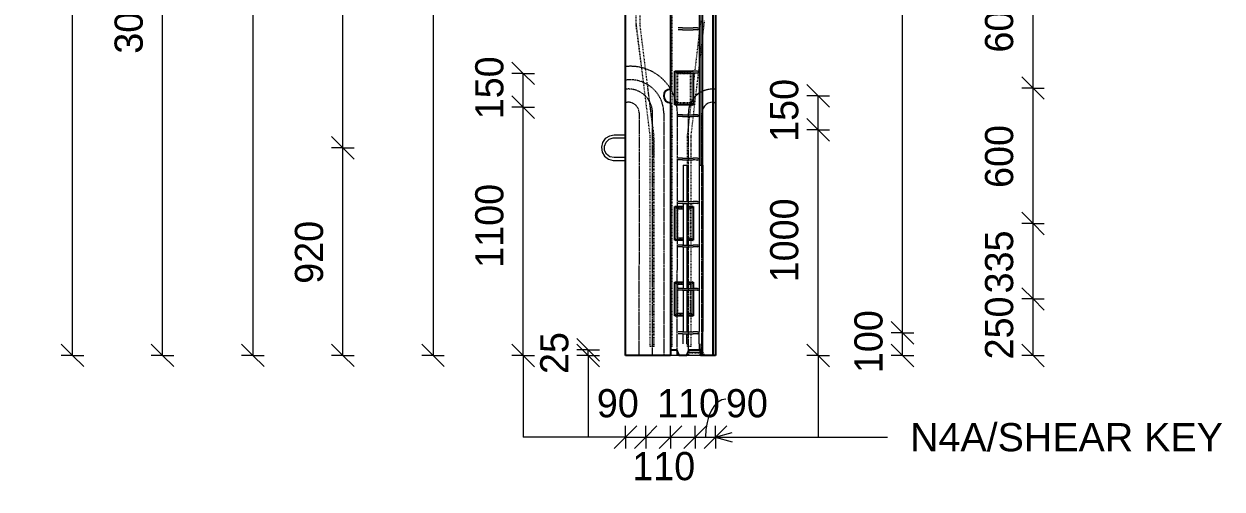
# Model space of a CAD drawing. Header units: millimetres. Extents: x -14784 to 1566, y -2747 to 9321.
# Drawn here: x -3783 to 1533, y -1987 to 74 of the extents above; entities that cross this region are included whole.
import ezdxf

# ---------------------------------------------------------------- set-up
doc = ezdxf.new("R2010")
doc.units = ezdxf.units.MM
doc.linetypes.add('Dash', pattern=[6.36, 3.18, -3.18])
doc.linetypes.add('Overhead', pattern=[3.97, 2.38, -1.59])
for name, color, linetype, lineweight in [('A-ANNO-DIMS', 211, 'Continuous', 9), ('A-ANNO-DIMS-50', 211, 'Continuous', 9), ('A-DETL-MBND', 5, 'Continuous', 18), ('A-FLOR-OVHD', 1, 'Overhead', 18), ('A-GENM', 13, 'Continuous', 18), ('A-WALL', 113, 'Continuous', 25), ('A-WALL-HDLN', 110, 'Dash', 25), ('G-ANNO-TEXT', 231, 'Continuous', 9), ('S-COLS', 52, 'Continuous', 18), ('S-COLS-HDLN', 52, 'Dash', 18), ('S-RBAR', 171, 'Continuous', 18)]:
    doc.layers.add(name, color=color, linetype=linetype, lineweight=lineweight)
doc.styles.add('Arial_1', font='arial.ttf', dxfattribs={"height": 125})
doc.styles.add('Nirmala UI Semilight', font='NirmalaS.ttf', dxfattribs={"height": 125})
doc.dimstyles.new('Arrow_Filled_-_2_5_NI_UI', dxfattribs={"dimscale": 304.8, "dimtxt": 130.920493, "dimasz": 0.328084, "dimexe": 0.164042, "dimexo": 0.0625, "dimgap": 0.164042, "dimtad": 1, "dimdec": 4, "dimzin": 0, "dimdsep": 46, "dimtxsty": 'Nirmala UI Semilight', "dimblk1": 'OBLIQUE', "dimblk2": 'OBLIQUE', "dimsah": 1, "dimcen": 0.09, "dimazin": 0, "dimtfac": 1, "dimtdec": 4, "dimtix": 1, "dimtmove": 1, "dimatfit": 3, "dimfxl": 0.164042, "dimfxlon": 1, "dimtvp": 1, "dimtolj": 1, "dimtzin": 0, "dimarcsym": 2})
doc.dimstyles.new('Arrow_Filled_-_2_5_NI_UI_1', dxfattribs={"dimscale": 304.8, "dimtxt": 130.920493, "dimasz": 0.328084, "dimexe": 0.164042, "dimexo": 0.0625, "dimgap": 0.164042, "dimtad": 1, "dimdec": 4, "dimzin": 0, "dimdsep": 46, "dimtxsty": 'Nirmala UI Semilight', "dimblk1": 'OBLIQUE', "dimblk2": 'OBLIQUE', "dimsah": 1, "dimcen": 0.09, "dimazin": 0, "dimtfac": 1, "dimtdec": 4, "dimtix": 1, "dimtmove": 0, "dimatfit": 3, "dimfxl": 0.164042, "dimfxlon": 1, "dimtvp": 1, "dimtolj": 1, "dimtzin": 0, "dimarcsym": 2})
doc.dimstyles.new('Arrow_Filled_-_2_5_NI_UI_2', dxfattribs={"dimscale": 304.8, "dimtxt": 130.920493, "dimasz": 0.328084, "dimexe": 0.164042, "dimexo": 0.0625, "dimgap": 0.164042, "dimtad": 1, "dimdec": 4, "dimzin": 0, "dimdsep": 46, "dimtxsty": 'Nirmala UI Semilight', "dimblk1": 'OBLIQUE', "dimblk2": 'OBLIQUE', "dimsah": 1, "dimcen": 0.09, "dimazin": 0, "dimtfac": 1, "dimtdec": 4, "dimtix": 1, "dimtmove": 2, "dimatfit": 3, "dimfxl": 0.164042, "dimfxlon": 1, "dimtvp": 1, "dimtolj": 1, "dimtzin": 0, "dimarcsym": 2})

# ---------------------------------------------------------------- blocks, each defined once
blk = doc.blocks.new('12_7Ø_ Lifting Insert_COLUMN - 12_9Ø Lifting insert-V4-Elevation Right')
at = {"layer": 'A-GENM'}
for p, q in [((12713.7, -418.7), (12663.7, -418.7)), ((12663.7, -431.4), (12713.7, -431.4)), ((12713.7, -518.7), (12663.7, -518.7)), ((12663.7, -531.4), (12713.7, -531.4))]:
    blk.add_line(p, q, dxfattribs=at)
at = {"layer": 'A-GENM', "flags": 128}
for points in [[(12663.7, -418.7), (12642.6, -422.8), (12624.6, -434.5), (12612.3, -452), (12607.4, -472.9), (12610.7, -494.1), (12621.6, -512.5), (12638.7, -525.5), (12659.3, -531.2), (12663.7, -531.4)], [(12663.7, -518.7), (12645.3, -514.6), (12630.3, -503.2), (12621.6, -486.5), (12620.7, -467.7), (12627.8, -450.2), (12641.6, -437.4), (12659.5, -431.6), (12663.7, -431.4)]]:
    blk.add_lwpolyline(points, dxfattribs=at)
blk = doc.blocks.new('DIMBLOCK105-Elevation Right')
at = {"layer": 'A-ANNO-DIMS-50'}
for p, q in [((-1967.7, 3039.9), (-2017.7, 3089.9)), ((-1967.7, 3039.9), (-2017.7, 3039.9)), ((-1967.7, 3039.9), (-1967.8, -1395.1)), ((-1967.7, 3039.9), (-1917.7, 2989.9)), ((-1967.7, 3039.9), (-1917.7, 3039.9)), ((-1967.8, -1395.1), (-2017.8, -1345.1)), ((-1967.8, -1395.1), (-2017.8, -1395.1)), ((-1967.8, -1395.1), (-1917.8, -1445.1)), ((-1967.8, -1395.1), (-1917.8, -1395.1))]:
    blk.add_line(p, q, dxfattribs=at)
at = {"layer": 'A-ANNO-DIMS-50', "color": 0, "insert": (-2180.8, 629.5), "char_height": 125, "width": 462.744, "attachment_point": 1, "rotation": 90, "line_spacing_factor": 1.142579, "style": 'Nirmala UI Semilight'}
blk.add_mtext('4435', dxfattribs=at)
blk = doc.blocks.new('_Oblique')
at = {"color": 0, "linetype": 'ByBlock', "lineweight": -2}
blk.add_line((-0.5, -0.5), (0.5, 0.5), dxfattribs=at)
blk = doc.blocks.new('DIMBLOCK112-Elevation Right')
at = {"layer": 'A-ANNO-DIMS-50'}
for p, q in [((-2367.7, -475.1), (-2417.7, -425.1)), ((-2367.7, -475.1), (-2417.7, -475.1)), ((-2367.7, -1395.1), (-2367.7, -475.1)), ((-2367.7, -475.1), (-2317.7, -525.1)), ((-2367.7, -475.1), (-2317.7, -475.1)), ((-2367.7, -1395.1), (-2417.7, -1345.1)), ((-2367.7, -1395.1), (-2417.7, -1395.1)), ((-2367.7, -1395.1), (-2317.7, -1445.1)), ((-2367.7, -1395.1), (-2317.7, -1395.1))]:
    blk.add_line(p, q, dxfattribs=at)
at = {"layer": 'A-ANNO-DIMS-50', "color": 0, "insert": (-2580.8, -1077.9), "char_height": 125, "width": 342.774, "attachment_point": 1, "rotation": 90, "line_spacing_factor": 1.142579, "style": 'Nirmala UI Semilight'}
blk.add_mtext('920', dxfattribs=at)
blk = doc.blocks.new('DIMBLOCK113-Elevation Right')
at = {"layer": 'A-ANNO-DIMS-50'}
for p, q in [((-2367.7, 2119.7), (-2417.7, 2169.7)), ((-2367.7, 2119.7), (-2417.7, 2119.7)), ((-2367.7, -475.1), (-2367.7, 2119.7)), ((-2367.7, 2119.7), (-2317.7, 2069.7)), ((-2367.7, 2119.7), (-2317.7, 2119.7)), ((-2367.7, -475.1), (-2417.7, -425.1)), ((-2367.7, -475.1), (-2417.7, -475.1)), ((-2367.7, -475.1), (-2317.7, -525.1)), ((-2367.7, -475.1), (-2317.7, -475.1))]:
    blk.add_line(p, q, dxfattribs=at)
at = {"layer": 'A-ANNO-DIMS-50', "color": 0, "insert": (-2580.8, 631.9), "char_height": 125, "width": 457.032, "attachment_point": 1, "rotation": 90, "line_spacing_factor": 1.142579, "style": 'Nirmala UI Semilight'}
blk.add_mtext('2595', dxfattribs=at)
blk = doc.blocks.new('DIMBLOCK116-Elevation Right')
at = {"layer": 'A-ANNO-DIMS-50'}
for p, q in [((-2767.7, 3039.9), (-2817.7, 3089.9)), ((-2767.7, 3039.9), (-2817.7, 3039.9)), ((-2767.7, 3039.9), (-2767.7, -1395.1)), ((-2767.7, 3039.9), (-2717.7, 2989.9)), ((-2767.7, 3039.9), (-2717.7, 3039.9)), ((-2767.7, -1395.1), (-2817.7, -1345.1)), ((-2767.7, -1395.1), (-2817.7, -1395.1)), ((-2767.7, -1395.1), (-2717.7, -1445.1)), ((-2767.7, -1395.1), (-2717.7, -1395.1))]:
    blk.add_line(p, q, dxfattribs=at)
at = {"layer": 'A-ANNO-DIMS-50', "color": 0, "insert": (-2980.8, 629.5), "char_height": 125, "width": 462.744, "attachment_point": 1, "rotation": 90, "line_spacing_factor": 1.142579, "style": 'Nirmala UI Semilight'}
blk.add_mtext('4435', dxfattribs=at)
blk = doc.blocks.new('DIMBLOCK123-Elevation Right')
at = {"layer": 'A-ANNO-DIMS-50'}
for p, q in [((-3167.7, 1659.8), (-3217.7, 1709.8)), ((-3167.7, 1659.8), (-3217.7, 1659.8)), ((-3167.7, -1395.1), (-3167.7, 1659.8)), ((-3167.7, 1659.8), (-3117.7, 1609.8)), ((-3167.7, 1659.8), (-3117.7, 1659.8)), ((-3167.7, -1395.1), (-3217.7, -1345.1)), ((-3167.7, -1395.1), (-3217.7, -1395.1)), ((-3167.7, -1395.1), (-3117.7, -1445.1)), ((-3167.7, -1395.1), (-3117.7, -1395.1))]:
    blk.add_line(p, q, dxfattribs=at)
at = {"layer": 'A-ANNO-DIMS-50', "color": 0, "insert": (-3380.8, -58.1), "char_height": 125, "width": 457.032, "attachment_point": 1, "rotation": 90, "line_spacing_factor": 1.142579, "style": 'Nirmala UI Semilight'}
blk.add_mtext('3055', dxfattribs=at)
blk = doc.blocks.new('DIMBLOCK125-Elevation Right')
at = {"layer": 'A-ANNO-DIMS-50'}
for p, q in [((-3567.7, 3660.3), (-3617.7, 3710.3)), ((-3567.7, 3660.3), (-3617.7, 3660.3)), ((-3567.7, -1395.1), (-3567.7, 3660.3)), ((-3567.7, 3660.3), (-3517.7, 3610.3)), ((-3567.7, 3660.3), (-3517.7, 3660.3)), ((-3567.7, -1395.1), (-3617.7, -1345.1)), ((-3567.7, -1395.1), (-3617.7, -1395.1)), ((-3567.7, -1395.1), (-3517.7, -1445.1)), ((-3567.7, -1395.1), (-3517.7, -1395.1))]:
    blk.add_line(p, q, dxfattribs=at)
at = {"layer": 'A-ANNO-DIMS-50', "color": 0, "insert": (-3780.8, 942.2), "char_height": 125, "width": 457.032, "attachment_point": 1, "rotation": 90, "line_spacing_factor": 1.142579, "style": 'Nirmala UI Semilight'}
blk.add_mtext('5055', dxfattribs=at)
blk = doc.blocks.new('DIMBLOCK126-Elevation Right')
at = {"layer": 'A-ANNO-DIMS-50'}
for p, q in [((-1279.4, -1370.2), (-1329.4, -1320.2)), ((-1279.4, -1395.2), (-1329.4, -1345.2)), ((-1279.4, -1370.2), (-1329.4, -1370.2)), ((-1279.4, -1395.2), (-1279.4, -1370.2)), ((-1279.4, -1370.2), (-1229.4, -1420.2)), ((-1279.4, -1370.2), (-1229.4, -1370.2)), ((-1279.4, -1395.2), (-1329.4, -1395.2)), ((-1279.4, -1395.2), (-1229.4, -1445.2)), ((-1279.4, -1395.2), (-1229.4, -1395.2))]:
    blk.add_line(p, q, dxfattribs=at)
at = {"layer": 'A-ANNO-DIMS-50', "color": 0, "insert": (-1492.5, -1477.9), "char_height": 125, "width": 228.516, "attachment_point": 1, "rotation": 90, "line_spacing_factor": 1.142579, "style": 'Nirmala UI Semilight'}
blk.add_mtext('25', dxfattribs=at)
blk = doc.blocks.new('DIMBLOCK127-Elevation Right')
at = {"layer": 'A-ANNO-DIMS-50'}
for p, q in [((-259.4, -395.2), (-309.4, -345.2)), ((-259.4, -395.2), (-309.4, -395.2)), ((-259.4, -1395.2), (-259.4, -395.2)), ((-259.4, -395.2), (-209.4, -445.2)), ((-259.4, -395.2), (-209.4, -395.2)), ((-259.4, -1395.2), (-309.4, -1345.2)), ((-259.4, -1395.2), (-309.4, -1395.2)), ((-259.4, -1395.2), (-209.4, -1445.2)), ((-259.4, -1395.2), (-209.4, -1395.2))]:
    blk.add_line(p, q, dxfattribs=at)
at = {"layer": 'A-ANNO-DIMS-50', "color": 0, "insert": (-472.5, -1071.3), "char_height": 125, "width": 422.754, "attachment_point": 1, "rotation": 90, "line_spacing_factor": 1.142579, "style": 'Nirmala UI Semilight'}
blk.add_mtext('1000', dxfattribs=at)
blk = doc.blocks.new('DIMBLOCK128-Elevation Right')
at = {"layer": 'A-ANNO-DIMS-50'}
for p, q in [((-259.4, -245.2), (-309.4, -195.2)), ((-259.4, -245.2), (-309.4, -245.2)), ((-259.4, -395.2), (-259.4, -245.2)), ((-259.4, -245.2), (-209.4, -295.2)), ((-259.4, -245.2), (-209.4, -245.2)), ((-259.4, -395.2), (-309.4, -345.2)), ((-259.4, -395.2), (-309.4, -395.2)), ((-259.4, -395.2), (-209.4, -445.2)), ((-259.4, -395.2), (-209.4, -395.2))]:
    blk.add_line(p, q, dxfattribs=at)
at = {"layer": 'A-ANNO-DIMS-50', "color": 0, "insert": (-472.5, -448.7), "char_height": 125, "width": 308.496, "attachment_point": 1, "rotation": 90, "line_spacing_factor": 1.142579, "style": 'Nirmala UI Semilight'}
blk.add_mtext('150', dxfattribs=at)
blk = doc.blocks.new('DIMBLOCK129-Elevation Right')
at = {"layer": 'A-ANNO-DIMS-50'}
for p, q in [((-1114.4, -1757.7), (-1064.4, -1707.7)), ((-1114.4, -1757.7), (-1114.4, -1707.7)), ((-1024.4, -1757.7), (-974.4, -1707.7)), ((-1024.4, -1757.7), (-1024.4, -1707.7)), ((-1114.4, -1757.7), (-1164.4, -1807.7)), ((-1114.4, -1757.7), (-1024.4, -1757.7)), ((-1114.4, -1757.7), (-1114.4, -1807.7)), ((-1024.4, -1757.7), (-1074.4, -1807.7)), ((-1024.4, -1757.7), (-1024.4, -1807.7))]:
    blk.add_line(p, q, dxfattribs=at)
at = {"layer": 'A-ANNO-DIMS-50', "color": 0, "insert": (-1241, -1544.6), "char_height": 125, "width": 228.516, "attachment_point": 1, "rotation": 359.9997, "line_spacing_factor": 1.142579, "style": 'Nirmala UI Semilight'}
blk.add_mtext('90', dxfattribs=at)
blk = doc.blocks.new('DIMBLOCK130-Elevation Right')
at = {"layer": 'A-ANNO-DIMS-50'}
for p, q in [((-1024.4, -1757.7), (-974.4, -1707.7)), ((-1024.4, -1757.7), (-1024.4, -1707.7)), ((-914.6, -1757.7), (-864.6, -1707.7)), ((-914.6, -1757.7), (-914.6, -1707.7)), ((-1024.4, -1757.7), (-1074.4, -1807.7)), ((-1024.4, -1757.7), (-914.6, -1757.7)), ((-1024.4, -1757.7), (-1024.4, -1807.7)), ((-914.6, -1757.7), (-964.6, -1807.7)), ((-914.6, -1757.7), (-914.6, -1807.7))]:
    blk.add_line(p, q, dxfattribs=at)
at = {"layer": 'A-ANNO-DIMS-50', "color": 0, "insert": (-1083.8, -1823.4), "char_height": 125, "width": 274.219, "attachment_point": 1, "rotation": 359.9997, "line_spacing_factor": 1.142579, "style": 'Nirmala UI Semilight'}
blk.add_mtext('110', dxfattribs=at)
blk = doc.blocks.new('DIMBLOCK131-Elevation Right')
at = {"layer": 'A-ANNO-DIMS-50'}
for p, q in [((-914.6, -1757.7), (-864.6, -1707.7)), ((-914.6, -1757.7), (-914.6, -1707.7)), ((-804.5, -1757.7), (-754.5, -1707.7)), ((-804.5, -1757.7), (-804.5, -1707.7)), ((-914.6, -1757.7), (-964.6, -1807.7)), ((-914.6, -1757.7), (-804.5, -1757.7)), ((-914.6, -1757.7), (-914.6, -1807.7)), ((-804.5, -1757.7), (-854.5, -1807.7)), ((-804.5, -1757.7), (-804.5, -1807.7))]:
    blk.add_line(p, q, dxfattribs=at)
at = {"layer": 'A-ANNO-DIMS-50', "color": 0, "insert": (-973.8, -1544.6), "char_height": 125, "width": 274.219, "attachment_point": 1, "rotation": 359.9997, "line_spacing_factor": 1.142579, "style": 'Nirmala UI Semilight'}
blk.add_mtext('110', dxfattribs=at)
blk = doc.blocks.new('DIMBLOCK132-Elevation Right')
at = {"layer": 'A-ANNO-DIMS-50'}
for p, q in [((-804.5, -1757.7), (-754.5, -1707.7)), ((-804.5, -1757.7), (-804.5, -1707.7)), ((-714.4, -1757.7), (-664.4, -1707.7)), ((-714.4, -1757.7), (-714.4, -1707.7)), ((-804.5, -1757.7), (-854.5, -1807.7)), ((-804.5, -1757.7), (-714.4, -1757.7)), ((-804.5, -1757.7), (-804.5, -1807.7)), ((-714.4, -1757.7), (-764.4, -1807.7)), ((-714.4, -1757.7), (-714.4, -1807.7))]:
    blk.add_line(p, q, dxfattribs=at)
blk.add_ellipse((-668.3, -1757.7), major_axis=(0, 169), ratio=0.539339, start_param=0, end_param=1.570796, dxfattribs=at)
at = {"layer": 'A-ANNO-DIMS-50', "color": 0, "insert": (-668.3, -1544.6), "char_height": 125, "width": 228.516, "attachment_point": 1, "rotation": 359.9997, "line_spacing_factor": 1.142579, "style": 'Nirmala UI Semilight'}
blk.add_mtext('90', dxfattribs=at)
blk = doc.blocks.new('DIMBLOCK133-Elevation Right')
at = {"layer": 'A-ANNO-DIMS-50'}
for p, q in [((694, -1145.2), (644, -1095.2)), ((694, -1145.2), (644, -1145.2)), ((694, -1395.2), (694, -1145.2)), ((694, -1145.2), (744, -1195.2)), ((694, -1145.2), (744, -1145.2)), ((694, -1395.2), (644, -1345.2)), ((694, -1395.2), (644, -1395.2)), ((694, -1395.2), (744, -1445.2)), ((694, -1395.2), (744, -1395.2))]:
    blk.add_line(p, q, dxfattribs=at)
at = {"layer": 'A-ANNO-DIMS-50', "color": 0, "insert": (480.9, -1413), "char_height": 125, "width": 342.774, "attachment_point": 1, "rotation": 90, "line_spacing_factor": 1.142579, "style": 'Nirmala UI Semilight'}
blk.add_mtext('250', dxfattribs=at)
blk = doc.blocks.new('DIMBLOCK134-Elevation Right')
at = {"layer": 'A-ANNO-DIMS-50'}
for p, q in [((694, -810.2), (644, -760.2)), ((694, -810.2), (644, -810.2)), ((694, -1145.2), (694, -810.2)), ((694, -810.2), (744, -860.2)), ((694, -810.2), (744, -810.2)), ((694, -1145.2), (644, -1095.2)), ((694, -1145.2), (644, -1145.2)), ((694, -1145.2), (744, -1195.2)), ((694, -1145.2), (744, -1145.2))]:
    blk.add_line(p, q, dxfattribs=at)
at = {"layer": 'A-ANNO-DIMS-50', "color": 0, "insert": (480.9, -1120.5), "char_height": 125, "width": 342.774, "attachment_point": 1, "rotation": 90, "line_spacing_factor": 1.142579, "style": 'Nirmala UI Semilight'}
blk.add_mtext('335', dxfattribs=at)
blk = doc.blocks.new('DIMBLOCK135-Elevation Right')
at = {"layer": 'A-ANNO-DIMS-50'}
for p, q in [((694, -210.2), (644, -160.2)), ((694, -210.2), (644, -210.2)), ((694, -810.2), (694, -210.2)), ((694, -210.2), (744, -260.2)), ((694, -210.2), (744, -210.2)), ((694, -810.2), (644, -760.2)), ((694, -810.2), (644, -810.2)), ((694, -810.2), (744, -860.2)), ((694, -810.2), (744, -810.2))]:
    blk.add_line(p, q, dxfattribs=at)
at = {"layer": 'A-ANNO-DIMS-50', "color": 0, "insert": (480.9, -653), "char_height": 125, "width": 342.774, "attachment_point": 1, "rotation": 90, "line_spacing_factor": 1.142579, "style": 'Nirmala UI Semilight'}
blk.add_mtext('600', dxfattribs=at)
blk = doc.blocks.new('DIMBLOCK136-Elevation Right')
at = {"layer": 'A-ANNO-DIMS-50'}
for p, q in [((694, 389.8), (644, 439.8)), ((694, 389.8), (644, 389.8)), ((694, -210.2), (694, 389.8)), ((694, 389.8), (744, 339.8)), ((694, 389.8), (744, 389.8)), ((694, -210.2), (644, -160.2)), ((694, -210.2), (644, -210.2)), ((694, -210.2), (744, -260.2)), ((694, -210.2), (744, -210.2))]:
    blk.add_line(p, q, dxfattribs=at)
at = {"layer": 'A-ANNO-DIMS-50', "color": 0, "insert": (480.9, -53), "char_height": 125, "width": 342.774, "attachment_point": 1, "rotation": 90, "line_spacing_factor": 1.142579, "style": 'Nirmala UI Semilight'}
blk.add_mtext('600', dxfattribs=at)
blk = doc.blocks.new('DIMBLOCK142-Elevation Right')
at = {"layer": 'A-ANNO-DIMS-50'}
for p, q in [((114.5, -1295.2), (64.5, -1245.2)), ((114.5, -1295.2), (64.5, -1295.2)), ((114.5, -1395.2), (114.5, -1295.2)), ((114.5, -1295.2), (164.5, -1345.2)), ((114.5, -1295.2), (164.5, -1295.2)), ((114.5, -1395.2), (64.5, -1345.2)), ((114.5, -1395.2), (64.5, -1395.2)), ((114.5, -1395.2), (164.5, -1445.2)), ((114.5, -1395.2), (164.5, -1395.2))]:
    blk.add_line(p, q, dxfattribs=at)
at = {"layer": 'A-ANNO-DIMS-50', "color": 0, "insert": (-98.6, -1473.7), "char_height": 125, "width": 308.496, "attachment_point": 1, "rotation": 90, "line_spacing_factor": 1.142579, "style": 'Nirmala UI Semilight'}
blk.add_mtext('100', dxfattribs=at)
blk = doc.blocks.new('DIMBLOCK143-Elevation Right')
at = {"layer": 'A-ANNO-DIMS-50'}
for p, q in [((114.5, 2939.8), (64.5, 2989.8)), ((114.5, 2939.8), (64.5, 2939.8)), ((114.5, -1295.2), (114.5, 2939.8)), ((114.5, 2939.8), (164.5, 2889.8)), ((114.5, 2939.8), (164.5, 2939.8)), ((114.5, -1295.2), (64.5, -1245.2)), ((114.5, -1295.2), (64.5, -1295.2)), ((114.5, -1295.2), (164.5, -1345.2)), ((114.5, -1295.2), (164.5, -1295.2))]:
    blk.add_line(p, q, dxfattribs=at)
at = {"layer": 'A-ANNO-DIMS-50', "color": 0, "char_height": 125, "attachment_point": 1, "line_spacing_factor": 1.142579, "style": 'Nirmala UI Semilight'}
for s, insert, width, rotation in [('T8@200mm C/C', (239.5, 180.8), 1539.625, 89.9997), ('4235', (-98.5, 630.7), 459.888, 90)]:
    blk.add_mtext(s, dxfattribs=dict(at, insert=insert, width=width, rotation=rotation))
blk = doc.blocks.new('DIMBLOCK145-Elevation Right')
at = {"layer": 'A-ANNO-DIMS-50'}
for p, q in [((-1567.7, -295.2), (-1617.7, -245.2)), ((-1567.7, -295.2), (-1617.7, -295.2)), ((-1567.7, -1395.2), (-1567.7, -295.2)), ((-1567.7, -295.2), (-1517.7, -345.2)), ((-1567.7, -295.2), (-1517.7, -295.2)), ((-1567.7, -1395.2), (-1617.7, -1345.2)), ((-1567.7, -1395.2), (-1617.7, -1395.2)), ((-1567.7, -1395.2), (-1517.7, -1445.2)), ((-1567.7, -1395.2), (-1517.7, -1395.2))]:
    blk.add_line(p, q, dxfattribs=at)
at = {"layer": 'A-ANNO-DIMS-50', "color": 0, "insert": (-1780.8, -1007), "char_height": 125, "width": 388.477, "attachment_point": 1, "rotation": 90, "line_spacing_factor": 1.142579, "style": 'Nirmala UI Semilight'}
blk.add_mtext('1100', dxfattribs=at)
blk = doc.blocks.new('DIMBLOCK146-Elevation Right')
at = {"layer": 'A-ANNO-DIMS-50'}
for p, q in [((-1567.7, -145.2), (-1617.7, -95.2)), ((-1567.7, -145.2), (-1617.7, -145.2)), ((-1567.7, -295.2), (-1567.7, -145.2)), ((-1567.7, -145.2), (-1517.7, -195.2)), ((-1567.7, -145.2), (-1517.7, -145.2)), ((-1567.7, -295.2), (-1617.7, -245.2)), ((-1567.7, -295.2), (-1617.7, -295.2)), ((-1567.7, -295.2), (-1517.7, -345.2)), ((-1567.7, -295.2), (-1517.7, -295.2))]:
    blk.add_line(p, q, dxfattribs=at)
at = {"layer": 'A-ANNO-DIMS-50', "color": 0, "insert": (-1780.8, -348.7), "char_height": 125, "width": 308.496, "attachment_point": 1, "rotation": 90, "line_spacing_factor": 1.142579, "style": 'Nirmala UI Semilight'}
blk.add_mtext('150', dxfattribs=at)

msp = doc.modelspace()

# ---------------------------------------------------------------- linework, layer by layer
at = {"layer": 'A-DETL-MBND'}
for p, q in [((-1567.52262, -1395.1512), (-1567.52262, -1757.72396)), ((-1279.39762, -1395.1533), (-1279.39762, -1757.72396)), ((-259.39762, -1395.15866), (-259.39762, -1757.72396)), ((-1114.40449, -1757.72396), (-1567.52262, -1757.72396))]:
    msp.add_line(p, q, dxfattribs=at)
for centre, radius, start, end in [((-727.12289, -322.1211), 107.67346, 83.42137073, 180.02086311), ((-727.92028, -320.12107), 46.84403, 73.7144841, 180.01926441)]:
    msp.add_arc(centre, radius, start, end, dxfattribs=at)
at = {"layer": 'A-FLOR-OVHD'}
for p, q in [((-714.7871, -215.1566), (-727.79264, -215.1566)), ((-714.78409, -275.1566), (-729.78409, -275.1566)), ((-1053.84733, -320.13682), (-1054.20878, -1395.1562)), ((-994.20601, -1395.15563), (-993.8153, -322.1603)), ((-944.14978, -322.13577), (-944.14978, -1395.15365)), ((-884.14701, -1395.15309), (-883.7563, -322.15776)), ((-834.79634, -1376.5958), (-834.79634, -322.1603)), ((-774.7643, -1376.29594), (-774.7643, -320.13682))]:
    msp.add_line(p, q, dxfattribs=at)
for centre, radius, start, end in [((-1091.90039, -322.08197), 208.14411, 359.97913689, 96.20518729), ((-1092.7186, -322.13577), 148.56882, 0, 98.39099014), ((-1101.48875, -322.1211), 107.67346, 359.97913689, 96.57862927), ((-727.79264, -322.1603), 107.0037, 90, 180), ((-1100.69136, -320.12107), 46.84403, 359.98073561, 106.2855159)]:
    msp.add_arc(centre, radius, start, end, dxfattribs=at)
at = {"layer": 'A-WALL'}
for p, q in [((-724.40544, -1395.15646), (-724.37888, 3660.31229)), ((-714.37646, 3650.29328), (-714.40297, -1395.15662)), ((-1114.40285, -1395.15441), (-1114.37955, 3039.84559)), ((-914.37955, 3039.84454), (-914.39665, -215.15605)), ((-784.39889, -552.65673), (-784.38002, 3039.84344)), ((-774.37955, 3039.8438), (-774.39843, -552.65679)), ((-894.39728, -285.15598), (-894.3965, -135.15598)), ((-894.39571, -135.1552), (-814.39571, -135.15562)), ((-814.39498, -144.15599), (-814.39572, -285.1564)), ((-814.39493, -135.1564), (-814.39493, -136.15599)), ((-914.39697, -275.15488), (-914.40285, -1395.15546)), ((-814.3965, -285.15719), (-894.3965, -285.15677)), ((-894.40044, -885.15598), (-894.39965, -735.15598)), ((-894.39886, -735.1552), (-858.28037, -735.15539)), ((-842.28037, -735.15547), (-814.39886, -735.15562)), ((-814.39808, -735.1564), (-814.39887, -885.1564)), ((-858.28116, -885.15696), (-894.39965, -885.15677)), ((-814.39965, -885.15719), (-842.28116, -885.15704)), ((-894.4024, -1220.15598), (-894.40161, -1070.15598)), ((-894.40161, -1070.15598), (-858.28213, -1070.15617)), ((-842.28213, -1070.15626), (-814.40161, -1070.1564)), ((-814.4018, -1106.65599), (-814.4024, -1220.1564)), ((-814.40161, -1070.1564), (-814.40176, -1098.65599)), ((-858.28292, -1220.15617), (-894.4024, -1220.15598)), ((-814.4024, -1220.1564), (-842.28292, -1220.15626)), ((-914.40272, -1370.15588), (-887.14996, -1370.15602)), ((-887.14996, -1370.15602), (-877.15009, -1395.15607)), ((-841.96259, -1395.15626), (-831.96246, -1370.15631)), ((-831.96246, -1370.15631), (-784.40319, -1370.15656)), ((-784.40319, -1370.15656), (-784.40305, -1344.65731)), ((-784.40319, -1370.15656), (-783.1532, -1370.15652)), ((-783.1532, -1370.15652), (-780.65322, -1395.15643)), ((-774.40259, -1344.65737), (-774.40285, -1395.1562)), ((-1114.40601, -1395.15726), (-1114.40285, -1395.15441)), ((-914.40285, -1395.15546), (-1114.40285, -1395.15441)), ((-952.15278, -1395.15811), (-952.1513, -1395.15678)), ((-841.96259, -1395.15626), (-877.15009, -1395.15607)), ((-774.40285, -1395.1562), (-780.65322, -1395.15643)), ((-724.40544, -1395.15646), (-774.40285, -1395.1562)), ((-714.40297, -1395.15662), (-724.40544, -1395.15646))]:
    msp.add_line(p, q, dxfattribs=at)
for start, end in [(89.99969898, 269.99969898), (89.64159802, 89.99969898), (269.99969898, 270.35779993)]:
    msp.add_arc((-914.58431, -245.15546), 30, start, end, dxfattribs=at)
at = {"layer": 'A-WALL-HDLN'}
for p, q in [((-894.39571, -135.15598), (-884.39605, -145.1563)), ((-884.39605, -145.1563), (-884.39674, -275.1563)), ((-824.39605, -145.15661), (-884.39605, -145.1563)), ((-824.39674, -275.15661), (-824.39605, -145.15661)), ((-823.39537, -144.15594), (-824.39605, -145.15661)), ((-814.39571, -135.1564), (-815.3953, -136.15598)), ((-894.3965, -285.15598), (-884.39674, -275.1563)), ((-884.39674, -275.1563), (-824.39674, -275.15661)), ((-824.39674, -275.15661), (-814.3965, -285.1564)), ((-894.39886, -735.15598), (-884.39921, -745.1563)), ((-814.39886, -735.1564), (-824.39921, -745.15661)), ((-884.39921, -745.1563), (-884.39989, -875.1563)), ((-858.28042, -745.15644), (-884.39921, -745.1563)), ((-824.39921, -745.15661), (-842.28042, -745.15652)), ((-824.39989, -875.15661), (-824.39921, -745.15661)), ((-894.39965, -885.15598), (-884.39989, -875.1563)), ((-884.39989, -875.1563), (-858.2811, -875.15644)), ((-842.2811, -875.15652), (-824.39989, -875.15661)), ((-824.39989, -875.15661), (-814.39965, -885.1564)), ((-894.40161, -1070.15598), (-884.40195, -1080.1563)), ((-884.40195, -1080.1563), (-884.40263, -1210.1563)), ((-858.28218, -1080.15644), (-884.40195, -1080.1563)), ((-824.40195, -1080.15661), (-842.28218, -1080.15652)), ((-824.40263, -1210.15661), (-824.40209, -1106.65593)), ((-824.40205, -1098.65593), (-824.40195, -1080.15661)), ((-814.40161, -1070.1564), (-824.40195, -1080.15661)), ((-894.4024, -1220.15598), (-884.40263, -1210.1563)), ((-884.40263, -1210.1563), (-858.28286, -1210.15644)), ((-842.28286, -1210.15652), (-824.40263, -1210.15661)), ((-824.40263, -1210.15661), (-814.4024, -1220.1564)), ((-914.4044, -1370.15698), (-914.40319, -1370.15588)), ((-887.15117, -1370.15712), (-887.14996, -1370.15602)), ((-776.9624, -1370.15655), (-783.1532, -1370.15652)), ((-776.9624, -1370.15655), (-774.45236, -1376.43163)), ((-774.35315, -1376.67968), (-766.96242, -1395.1565)), ((-1114.40601, -1395.15726), (-1114.40285, -1395.15441)), ((-952.15278, -1395.15811), (-952.1513, -1395.15678)), ((-914.40601, -1395.15831), (-914.40465, -1395.15708)), ((-877.15009, -1395.15607), (-877.15142, -1395.15728)), ((-836.9638, -1382.65744), (-771.9638, -1382.65778)), ((-766.96242, -1395.1565), (-766.96528, -1395.15908)), ((-714.40297, -1395.15662), (-714.40601, -1395.15936))]:
    msp.add_line(p, q, dxfattribs=at)
at = {"layer": 'G-ANNO-TEXT', "color": 250}
for q in [(-640.8584, -1737.55438), (-640.85861, -1777.74676), (48.75847, -1757.65419)]:
    msp.add_line((-715.8585, -1757.65018), q, dxfattribs=at)
at = {"layer": 'S-COLS'}
for p, q in [((-1114.40285, -1395.15441), (-1114.37955, 3039.84559)), ((-914.40285, -1395.15546), (-914.37955, 3039.84454)), ((-894.3965, -135.15598), (-894.39728, -285.15598)), ((-814.39571, -135.15562), (-894.39571, -135.1552)), ((-814.39572, -285.1564), (-814.39498, -144.15599)), ((-814.39493, -136.15599), (-814.39493, -135.1564)), ((-894.3965, -285.15677), (-814.3965, -285.15719)), ((-894.40044, -885.15598), (-894.39965, -735.15598)), ((-894.39886, -735.1552), (-858.28037, -735.15539)), ((-842.28037, -735.15547), (-814.39886, -735.15562)), ((-814.39808, -735.1564), (-814.39887, -885.1564)), ((-858.28116, -885.15696), (-894.39965, -885.15677)), ((-814.39965, -885.15719), (-842.28116, -885.15704)), ((-894.4024, -1220.15598), (-894.40161, -1070.15598)), ((-894.40161, -1070.15598), (-858.28213, -1070.15617)), ((-842.28213, -1070.15626), (-814.40161, -1070.1564)), ((-814.4018, -1106.65599), (-814.4024, -1220.1564)), ((-814.40161, -1070.1564), (-814.40176, -1098.65599)), ((-858.28292, -1220.15617), (-894.4024, -1220.15598)), ((-814.4024, -1220.1564), (-842.28292, -1220.15626)), ((-914.40272, -1370.15588), (-887.14996, -1370.15602)), ((-887.14996, -1370.15602), (-877.15009, -1395.15607)), ((-831.96246, -1370.15631), (-841.96259, -1395.15626)), ((-784.40319, -1370.15656), (-831.96246, -1370.15631)), ((-784.40319, -1370.15656), (-784.40332, -1395.15656)), ((-783.1532, -1370.15652), (-784.40319, -1370.15656)), ((-780.65322, -1395.15643), (-783.1532, -1370.15652)), ((-1114.40285, -1395.15441), (-1114.40601, -1395.15726)), ((-914.40285, -1395.15546), (-1114.40285, -1395.15441)), ((-877.15009, -1395.15607), (-914.40285, -1395.15588)), ((-784.40332, -1395.15656), (-841.96259, -1395.15626)), ((-780.65322, -1395.15643), (-784.40332, -1395.15656))]:
    msp.add_line(p, q, dxfattribs=at)
at = {"layer": 'S-COLS-HDLN'}
for p, q in [((-884.39605, -145.1563), (-894.39571, -135.15598)), ((-884.39674, -275.1563), (-884.39605, -145.1563)), ((-884.39605, -145.1563), (-824.39605, -145.15661)), ((-824.39605, -145.15661), (-824.39674, -275.15661)), ((-824.39605, -145.15661), (-823.39537, -144.15594)), ((-815.3953, -136.15598), (-814.39571, -135.1564)), ((-884.39674, -275.1563), (-894.3965, -285.15598)), ((-824.39674, -275.15661), (-884.39674, -275.1563)), ((-814.3965, -285.1564), (-824.39674, -275.15661)), ((-884.39921, -745.1563), (-894.39886, -735.15598)), ((-824.39921, -745.15661), (-814.39886, -735.1564)), ((-884.39989, -875.1563), (-884.39921, -745.1563)), ((-884.39921, -745.1563), (-858.28042, -745.15644)), ((-842.28042, -745.15652), (-824.39921, -745.15661)), ((-824.39921, -745.15661), (-824.39989, -875.15661)), ((-884.39989, -875.1563), (-894.39965, -885.15598)), ((-858.2811, -875.15644), (-884.39989, -875.1563)), ((-824.39989, -875.15661), (-842.2811, -875.15652)), ((-814.39965, -885.1564), (-824.39989, -875.15661)), ((-884.40195, -1080.1563), (-894.40161, -1070.15598)), ((-884.40263, -1210.1563), (-884.40195, -1080.1563)), ((-884.40195, -1080.1563), (-858.28218, -1080.15644)), ((-842.28218, -1080.15652), (-824.40195, -1080.15661)), ((-824.40209, -1106.65593), (-824.40263, -1210.15661)), ((-824.40195, -1080.15661), (-824.40205, -1098.65593)), ((-824.40195, -1080.15661), (-814.40161, -1070.1564)), ((-884.40263, -1210.1563), (-894.4024, -1220.15598)), ((-858.28286, -1210.15644), (-884.40263, -1210.1563)), ((-824.40263, -1210.15661), (-842.28286, -1210.15652)), ((-814.4024, -1220.1564), (-824.40263, -1210.15661)), ((-914.40319, -1370.15588), (-914.4044, -1370.15698)), ((-887.14996, -1370.15602), (-887.15117, -1370.15712)), ((-834.4038, -1376.39314), (-834.4039, -1395.15682)), ((-783.1532, -1370.15652), (-776.9624, -1370.15655)), ((-774.45236, -1376.43163), (-776.9624, -1370.15655)), ((-766.96242, -1395.1565), (-774.35315, -1376.67968)), ((-1114.40285, -1395.15441), (-1114.40601, -1395.15726)), ((-914.40465, -1395.15708), (-914.40601, -1395.15831)), ((-877.15009, -1395.15607), (-877.15142, -1395.15728)), ((-771.9638, -1382.65778), (-836.9638, -1382.65744)), ((-766.96528, -1395.15908), (-766.96242, -1395.1565))]:
    msp.add_line(p, q, dxfattribs=at)
at = {"layer": 'S-RBAR', "linetype": 'Dash'}
for p, q in [((-906.39611, 11.48054), (-906.3821, 2678.66468)), ((-1049.36865, 73.69703), (-1049.35527, 2619.85817)), ((-1066.24438, 68.7931), (-1066.2339, 2063.35714)), ((-1065.75518, 61.18952), (-1066.24438, 68.7931)), ((-1033.43534, -188.34534), (-1065.75518, 61.18952)), ((-1064.90358, 66.13782), (-1065.36865, 73.69712)), ((-1004.42823, -422.15451), (-1064.90358, 66.13782)), ((-1049.0249, 68.1044), (-1049.36865, 73.69703)), ((-988.54955, -420.18792), (-1049.0249, 68.1044)), ((-784.34615, 42.65011), (-778.83013, 89.45255)), ((-774.34596, -9.19674), (-762.94011, 87.57979)), ((-906.39921, -420.76973), (-906.39615, 4.90456)), ((-805.41983, -136.15607), (-784.44538, 41.80822)), ((-784.34687, -94.05255), (-774.44519, -10.03863)), ((-811.99669, -328.65601), (-784.44609, -94.89444)), ((-814.34572, -211.89053), (-806.3627, -144.15606)), ((-987.46462, -418.71134), (-1015.29208, -203.86117)), ((-828.10742, -328.65591), (-822.98067, -285.15644)), ((-838.85341, -419.83362), (-829.05028, -336.65591)), ((-822.96339, -421.70638), (-812.93955, -336.656)), ((-1004.08448, -427.74714), (-1004.42823, -422.15451)), ((-988.08448, -427.74722), (-988.54955, -420.18792)), ((-839.29328, -427.34592), (-838.85341, -419.83362)), ((-823.29328, -427.346), (-822.96339, -421.70638)), ((-1004.08935, -1355.1562), (-1004.08448, -427.74714)), ((-988.08935, -1355.15628), (-988.08448, -427.74722)), ((-986.89119, -518.71134), (-986.89073, -431.32299)), ((-906.40413, -1355.15684), (-906.39925, -427.34568)), ((-839.29377, -521.15586), (-839.29328, -427.34592)), ((-823.29377, -521.15594), (-823.29328, -427.346)), ((-823.19946, -509.1278), (-823.19911, -441.09474)), ((-823.19904, -427.78759), (-823.19903, -426.54051)), ((-986.89559, -1355.15703), (-986.89126, -531.32299)), ((-839.29478, -713.65586), (-839.29381, -529.15586)), ((-823.29478, -713.65594), (-823.29381, -529.15594)), ((-823.20054, -713.65594), (-823.19957, -529.15594)), ((-839.29489, -735.15573), (-839.29482, -721.65586)), ((-823.29489, -735.15566), (-823.29482, -721.65594)), ((-823.20065, -735.15566), (-823.20058, -721.65594)), ((-839.29579, -906.15586), (-839.29568, -885.15652)), ((-823.29579, -906.15594), (-823.29568, -885.15644)), ((-823.20155, -906.15594), (-823.20144, -885.15644)), ((-839.29665, -1070.15627), (-839.29583, -914.15586)), ((-823.29665, -1070.15636), (-823.29583, -914.15594)), ((-823.20241, -1070.15636), (-823.20159, -914.15594)), ((-839.29782, -1291.15586), (-839.29744, -1220.15627)), ((-823.29782, -1291.15594), (-823.29744, -1220.15636)), ((-823.20357, -1291.15594), (-823.2032, -1220.15636)), ((-839.29815, -1355.15708), (-839.29786, -1299.15586)), ((-823.29815, -1355.15716), (-823.29786, -1299.15594)), ((-823.20391, -1355.15786), (-823.20361, -1299.15594)), ((-988.08935, -1355.15628), (-1004.08935, -1355.1562)), ((-986.89559, -1355.15703), (-988.08935, -1355.15702)), ((-906.40413, -1355.15684), (-914.40264, -1355.1568)), ((-823.29815, -1355.15716), (-839.29815, -1355.15708))]:
    msp.add_line(p, q, dxfattribs=at)
at = {"layer": 'S-RBAR'}
for p, q in [((-860.52376, 56.34426), (-814.39523, 56.34401)), ((-860.52381, 48.34426), (-814.39527, 48.34401)), ((-860.52482, -144.15574), (-814.39628, -144.15599)), ((-860.52478, -136.15574), (-814.39624, -136.15599)), ((-860.52583, -336.65574), (-814.39729, -336.65599)), ((-860.52579, -328.65574), (-814.39725, -328.65599)), ((-860.52684, -529.15574), (-814.3983, -529.15599)), ((-860.5268, -521.15574), (-814.39826, -521.15599)), ((-858.27941, -552.65635), (-858.28026, -713.65576)), ((-858.27941, -552.65635), (-842.27941, -552.65643)), ((-842.27941, -552.65643), (-842.28026, -713.65584)), ((-786.44939, -552.65672), (-786.45326, -1289.15672)), ((-786.44939, -552.65672), (-770.44939, -552.65681)), ((-770.44939, -552.65681), (-770.45326, -1289.15681)), ((-860.52785, -721.65574), (-814.39932, -721.65599)), ((-860.52781, -713.65574), (-814.39927, -713.65599)), ((-858.2803, -721.65576), (-858.28127, -906.15576)), ((-842.2803, -721.65584), (-842.28127, -906.15584)), ((-860.52886, -914.15574), (-814.40033, -914.15599)), ((-860.52882, -906.15574), (-814.40028, -906.15599)), ((-858.28131, -914.15576), (-858.28228, -1098.65576)), ((-842.28131, -914.15584), (-842.28228, -1098.65584)), ((-860.52987, -1106.65574), (-814.40134, -1106.65599)), ((-860.52983, -1098.65574), (-814.4013, -1098.65599)), ((-858.28232, -1106.65576), (-858.28328, -1289.15635)), ((-842.28232, -1106.65584), (-842.28328, -1289.15643)), ((-860.53089, -1299.15574), (-814.40235, -1299.15599)), ((-860.53084, -1291.15574), (-814.40231, -1291.15599))]:
    msp.add_line(p, q, dxfattribs=at)
for centre in [(-794.39548, 52.3437), (-794.39649, -140.1563), (-794.3975, -332.6563), (-794.39851, -525.1563), (-794.39953, -717.6563), (-794.40054, -910.1563), (-794.40155, -1102.6563), (-794.40256, -1295.1563)]:
    msp.add_arc(centre, 4, 269.99969898, 89.99969898, dxfattribs=at)
for centre, major_axis, ratio, start_param, end_param in [((-860.524, 56.34405), (-20, 0.00011), 0.0000104484, 4.7123774087, 6.2831737355), ((-814.39546, 56.3438), (-20, 0.00011), 0.0000104484, 3.1415926536, 4.7123774087), ((-860.52404, 48.34405), (-20, 0.00011), 0.0000104484, 4.7123774087, 6.2831737355), ((-814.3955, 48.3438), (-20, 0.00011), 0.0000104484, 3.1415810819, 4.7123658371), ((-860.52505, -144.15595), (-20, 0.00011), 0.0000104484, 4.7123774087, 6.2831737355), ((-860.52501, -136.15595), (-20, 0.00011), 0.0000104484, 4.7123774087, 6.2831737355), ((-814.39647, -136.1562), (-20, 0.00011), 0.0000104484, 3.1415926536, 4.7123774087), ((-814.39651, -144.1562), (-20, 0.00011), 0.0000104484, 3.141581082, 4.7123658371), ((-860.52606, -336.65595), (-20, 0.00011), 0.0000104484, 4.7123774087, 6.2831737355), ((-860.52602, -328.65595), (-20, 0.00011), 0.0000104484, 4.7123774087, 6.2831737355), ((-814.39748, -328.6562), (-20, 0.00011), 0.0000104484, 3.1415926529, 4.7123774087), ((-814.39752, -336.6562), (-20, 0.00011), 0.0000104484, 3.1415810824, 4.7123658371), ((-860.52707, -529.15595), (-20, 0.00011), 0.0000104484, 4.7123774087, 6.2831737355), ((-860.52703, -521.15595), (-20, 0.00011), 0.0000104484, 4.7123774087, 6.2831737355), ((-814.39849, -521.1562), (-20, 0.00011), 0.0000104484, 3.1415926532, 4.7123774087), ((-814.39854, -529.1562), (-20, 0.00011), 0.0000104484, 3.1415810827, 4.7123658371), ((-860.52808, -721.65595), (-20, 0.00011), 0.0000104484, 4.7123774087, 6.2831737355), ((-860.52804, -713.65595), (-20, 0.00011), 0.0000104484, 4.7123774087, 6.2831737355), ((-814.3995, -713.6562), (-20, 0.00011), 0.0000104484, 3.1415926532, 4.7123774087), ((-814.39955, -721.6562), (-20, 0.00011), 0.0000104484, 3.1415810832, 4.7123658371), ((-860.52909, -914.15595), (-20, 0.00011), 0.0000104484, 4.7123774087, 6.2831737355), ((-860.52905, -906.15595), (-20, 0.00011), 0.0000104484, 4.7123774087, 6.2831737355), ((-814.40052, -906.1562), (-20, 0.00011), 0.0000104484, 3.1415926532, 4.7123774087), ((-814.40056, -914.1562), (-20, 0.00011), 0.0000104484, 3.1415810832, 4.7123658371), ((-860.53011, -1106.65595), (-20, 0.00011), 0.0000104484, 4.7123774087, 6.2831737355), ((-860.53006, -1098.65595), (-20, 0.00011), 0.0000104484, 4.7123774087, 6.2831737355), ((-814.40153, -1098.6562), (-20, 0.00011), 0.0000104484, 3.1415926537, 4.7123774087), ((-814.40157, -1106.6562), (-20, 0.00011), 0.0000104484, 3.1415810832, 4.7123658371), ((-860.53112, -1299.15595), (-20, 0.00011), 0.0000104484, 4.7123774087, 6.2831737355), ((-860.53108, -1291.15595), (-20, 0.00011), 0.0000104484, 4.7123774087, 6.2831737355), ((-858.28392, -1289.15693), (0.00029, 55.5), 0.0000115717, 3.1416030956, 4.5275148379), ((-858.28392, -1289.15693), (0.00029, 55.5), 0.0000115717, 4.6754312375, 4.7123994288), ((-842.28392, -1289.15701), (0.00029, 55.5), 0.0000115717, 3.1416030974, 4.5275148379), ((-842.28392, -1289.15701), (0.00029, 55.5), 0.0000115717, 4.6754312374, 4.7123994288), ((-814.40254, -1291.1562), (-20, 0.00011), 0.0000104484, 3.1415926537, 4.7123774087), ((-814.40258, -1299.1562), (-20, 0.00011), 0.0000104484, 3.1415810821, 4.7123658371), ((-786.4539, -1289.1573), (0.00029, 55.5), 0.0000115717, 3.141603102, 4.7123994288), ((-770.4539, -1289.15739), (0.00029, 55.5), 0.0000115717, 3.141603102, 4.7123994288)]:
    msp.add_ellipse(centre, major_axis=major_axis, ratio=ratio, start_param=start_param, end_param=end_param, dxfattribs=at)
at = {"layer": 'S-RBAR', "linetype": 'Dash'}
for centre, start_param, end_param in [((-906.39658, 11.48012), 4.5472507513, 4.7123994288), ((-906.39879, -427.34526), 1.4056580966, 1.5708067752)]:
    msp.add_ellipse(centre, major_axis=(0.00021, 40), ratio=0.0000115717, start_param=start_param, end_param=end_param, dxfattribs=at)

# ---------------------------------------------------------------- block references
at = {"layer": 'A-GENM'}
msp.add_blockref('12_7Ø_ Lifting Insert_COLUMN - 12_9Ø Lifting insert-V4-Elevation Right', (-13828.10232, 0), dxfattribs=at)

# ---------------------------------------------------------------- texts
at = {"layer": 'G-ANNO-TEXT', "color": 7, "insert": (148.7588, -1695.15472), "char_height": 125, "width": 1675.526875, "attachment_point": 1, "rotation": 359.99969898, "style": 'Arial_1'}
msp.add_mtext('N4A/SHEAR KEY', dxfattribs=at)

# ---------------------------------------------------------------- dimensions: what is measured, and where the dimension line sits
at = {"layer": 'A-ANNO-DIMS'}
for base, p1, p2, angle, override, picture, middle in [((-3567.6911678514, 3660.3274757268), (-3517.7177281188, -1395.1415371455), (-3517.6911678521, 3660.3272130384), 89.9996989812, {"dimpost": '<>', "dimfxl": 5055.46875}, 'DIMBLOCK125-Elevation Right', (-3682.2964983352, 1132.5937026751)), ((-2767.71773, -1395.14548), (-2717.69443, 3039.85426), (-2717.71773, -1395.14574), 89.99969898, {"dimpost": '<>', "dimfxl": 4435}, 'DIMBLOCK116-Elevation Right', (-2882.34171, 822.35512)), ((-1967.77442, -1395.14165), (-1917.70939, 3039.85761), (-1917.77442, -1395.14238), 89.99915994, {"dimpost": '<>', "dimfxl": 4435}, 'DIMBLOCK105-Elevation Right', (-2082.37754, 822.36003)), ((-2367.699262, 2119.715787), (-2317.712894, -475.052532), (-2317.699262, 2119.715524), 89.99969898, {"dimpost": '<>', "dimfxl": 2594.768057}, 'DIMBLOCK113-Elevation Right', (-2482.341713, 822.332361)), ((-3167.70168, 1659.83431), (-3117.71773, -1395.14364), (-3117.70168, 1659.83405), 89.99969898, {"dimpost": '<>', "dimfxl": 3054.977684}, 'DIMBLOCK123-Elevation Right', (-3282.34534, 132.34607)), ((694.03452, 389.83634), (644.03137, -210.1634), (644.03452, 389.8366), 89.99969898, {"dimpost": '<>', "dimfxl": 600}, 'DIMBLOCK136-Elevation Right', (579.39731, 89.83694)), ((-1567.71116, -145.15251), (-1517.71195, -295.15278), (-1517.71116, -145.15278), 89.99969898, {"dimpost": '<>', "dimfxl": 150}, 'DIMBLOCK146-Elevation Right', (-1682.65228, -220.15191)), ((-259.39158, -245.15866), (-309.39237, -395.15839), (-309.39158, -245.15839), 89.99969898, {"dimpost": '<>', "dimfxl": 150}, 'DIMBLOCK128-Elevation Right', (-374.3327, -320.15805)), ((694.03137, -210.16366), (644.02822, -810.1634), (644.03137, -210.1634), 89.99969898, {"dimpost": '<>', "dimfxl": 600}, 'DIMBLOCK135-Elevation Right', (579.39416, -510.16306)), ((-1567.71195, -295.15251), (-1517.71773, -1395.15204), (-1517.71195, -295.15278), 89.99969898, {"dimpost": '<>', "dimfxl": 1099.999269}, 'DIMBLOCK145-Elevation Right', (-1682.65556, -845.15154)), ((-259.39237, -395.15866), (-309.39762, -1395.15839), (-309.39237, -395.15839), 89.99969898, {"dimpost": '<>', "dimfxl": 1000}, 'DIMBLOCK127-Elevation Right', (-374.33572, -895.15805)), ((-2367.71289, -475.05227), (-2317.71773, -1395.14784), (-2317.71289, -475.05253), 89.99969898, {"dimpost": '<>', "dimfxl": 920.09531}, 'DIMBLOCK112-Elevation Right', (-2482.35095, -935.09932)), ((694.02822, -810.16366), (644.02646, -1145.1634), (644.02822, -810.1634), 89.99969898, {"dimpost": '<>', "dimfxl": 335}, 'DIMBLOCK134-Elevation Right', (579.3917, -977.66306)), ((694.02646, -1145.16366), (644.02515, -1395.1634), (644.02646, -1145.1634), 89.99969898, {"dimpost": '<>', "dimfxl": 250}, 'DIMBLOCK133-Elevation Right', (579.43375, -1270.16306)), ((114.52542, -1295.16087), (64.5249, -1395.16036), (64.52542, -1295.1606), 89.99969898, {"dimpost": '<>', "dimfxl": 99.999753}, 'DIMBLOCK142-Elevation Right', (-0.41556, -1345.16014)), ((-1279.39749, -1370.1533), (-1229.39762, -1395.15356), (-1229.39749, -1370.15356), 89.99969898, {"dimpost": '<>', "dimfxl": 25}, 'DIMBLOCK126-Elevation Right', (-1393.98961, -1382.65269)), ((-804.46376, -1757.72558), (-914.59172, -1707.725), (-804.4635, -1707.72558), 359.99969897, {"dimpost": '<>', "dimfxl": 110.128227}, 'DIMBLOCK131-Elevation Right', (-859.52727, -1642.78457))]:
    dim = msp.add_linear_dim(base=base, p1=p1, p2=p2, angle=angle, dimstyle='Arrow_Filled_-_2_5_NI_UI_1', override=override, dxfattribs=at)
    dim.commit()
    dim.dimension.update_dxf_attribs({"geometry": picture, "text_midpoint": middle})
dim = msp.add_linear_dim(base=(114.54767, 2939.83913), p1=(64.52542, -1295.1606), p2=(64.54767, 2939.8394), angle=89.99969898, text='<>\\XT8@200mm C/C', dimstyle='Arrow_Filled_-_2_5_NI_UI_1', override={"dimpost": '<>', "dimfxl": 4235}, dxfattribs=at)
dim.commit()
dim.dimension.update_dxf_attribs({"geometry": 'DIMBLOCK143-Elevation Right', "text_midpoint": (114.53655, 822.33913)})
for base, p1, p2, override, picture, middle in [((-1024.40449, -1757.72443), (-1114.40422, -1707.72396), (-1024.40422, -1707.72443), {"dimpost": '<>', "dimfxl": 90}, 'DIMBLOCK129-Elevation Right', (-1126.69269, -1627.97126)), ((-914.59199, -1757.725), (-1024.40422, -1707.72443), (-914.59172, -1707.725), {"dimpost": '<>', "dimfxl": 109.8125}, 'DIMBLOCK130-Elevation Right', (-946.64744, -1906.71078))]:
    dim = msp.add_linear_dim(base=base, p1=p1, p2=p2, angle=359.99969897, dimstyle='Arrow_Filled_-_2_5_NI_UI_2', override=override, dxfattribs=at)
    dim.commit()
    dim.dimension.update_dxf_attribs({"geometry": picture, "text_midpoint": middle, "dimtype": 160, "text_rotation": 359.99969897})
dim = msp.add_linear_dim(base=(-714.40449, -1757.72606), p1=(-804.4635, -1707.72558), p2=(-714.40422, -1707.72606), angle=359.99969897, dimstyle='Arrow_Filled_-_2_5_NI_UI', override={"dimpost": '<>', "dimfxl": 90.059273}, dxfattribs=at)
dim.commit()
dim.dimension.update_dxf_attribs({"geometry": 'DIMBLOCK132-Elevation Right', "text_midpoint": (-554.01713, -1627.97427), "dimtype": 160})

doc.saveas('drawing.dxf')
